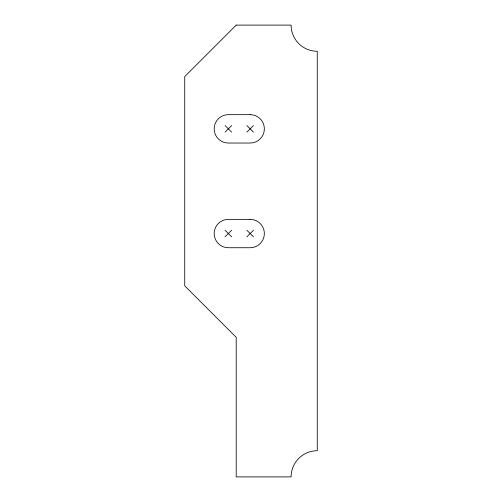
<?xml version="1.0" encoding="UTF-8"?>
<svg xmlns="http://www.w3.org/2000/svg" width="502" height="502" viewBox="0 0 502 502"><rect width="100%" height="100%" fill="white"/><g stroke="black" fill="none" stroke-linecap="round" stroke-linejoin="round"><path stroke-width="0.75" d="M225.084 132.114L231.629 125.575M246.896 132.114L253.441 125.575M225.084 236.818L231.629 230.28M246.896 236.818L253.441 230.28M246.896 125.575L253.441 132.114M225.084 125.575L231.629 132.114M246.896 230.28L253.441 236.818M225.084 230.28L231.629 236.818M236.21 25.1L184.73 76.58L184.73 285.814L236.21 337.294L236.21 476.9L291.091 476.9A26.173 26.173 0 0 1 317.27 450.727L317.27 51.273A26.173 26.173 0 0 1 291.091 25.1L236.21 25.1M250.172 114.663L228.36 114.663A14.181 14.181 0 0 0 214.178 128.845A14.181 14.181 0 0 0 228.36 143.026L250.172 143.026A14.181 14.181 0 0 0 264.347 128.845A14.181 14.181 0 0 0 250.172 114.663M250.172 219.368L228.36 219.368A14.181 14.181 0 0 0 214.178 233.549A14.181 14.181 0 0 0 228.36 247.731L250.172 247.731A14.181 14.181 0 0 0 264.347 233.549A14.181 14.181 0 0 0 250.172 219.368"/></g></svg>
